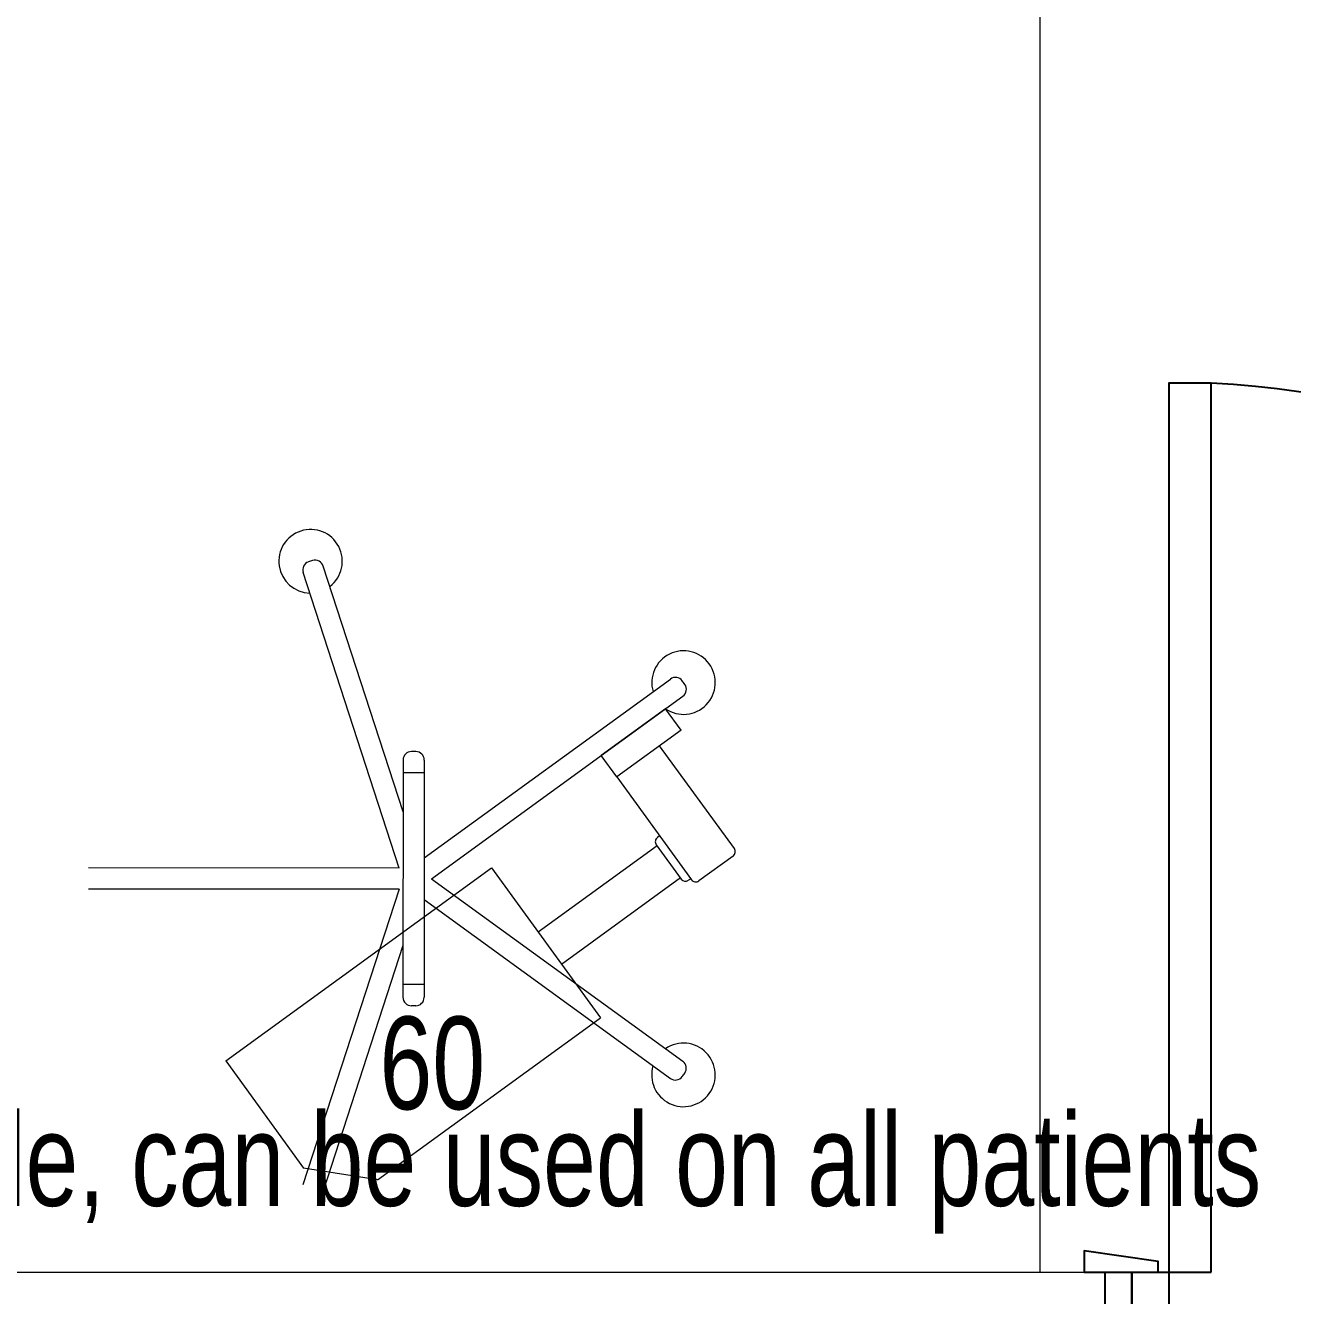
# Model space of a CAD drawing. Header units: millimetres. Extents: x 26027 to 581921, y 7230 to 233891.
# Drawn here: x 482198 to 483394, y 136738 to 137937 of the extents above; entities that cross this region are included whole.
import ezdxf

# ---------------------------------------------------------------- set-up
doc = ezdxf.new("R2010")
doc.units = ezdxf.units.MM
doc.header["$LTSCALE"] = 5
doc.linetypes.add('HIDDEN', pattern=[9.524999999999999, 6.35, -3.175])
doc.layers.add('GE-ARCHITECTURAL_ELEMENTS', color=8, linetype='Continuous')
for name, color, linetype, lineweight in [('Medical Equipment and Furniture', 163, 'Continuous', 0), ('Medical Equipment and Furniture1', 163, 'Continuous', 5), ('Walls', 32, 'Continuous', 5)]:
    doc.layers.add(name, color=color, linetype=linetype, lineweight=lineweight)
doc.layers.add('Wooden Joinery', color=7, linetype='Continuous', lineweight=5, true_color=0xffdcd1)
doc.styles.add('X3G_ENTITY_257CFD', font='swisscl.ttf', dxfattribs={"height": 200})

# ---------------------------------------------------------------- blocks, each defined once
blk = doc.blocks.new('A$C009F45C9')
at = {"layer": 'GE-ARCHITECTURAL_ELEMENTS'}
for p, q in [((844.047512697638, -1650.000000001863), (754.047512697638, -1650.000000001513)), ((844.047512697638, -1670.000000001863), (754.047512697638, -1670.000000001513)), ((724.0475126975216, -1690.000000001397), (724.0475126975216, -1680.000000001397)), ((744.0475126975216, -1690.000000001397), (724.0475126975216, -1690.000000001397)), ((744.0475126975216, -1690.000000001397), (744.0475126975216, -1680.000000001513)), ((884.0475126975216, -1690.000000001979), (844.0475126975216, -1690.000000001746)), ((844.0475126974052, -1700.000000001746), (844.0475126975216, -1690.000000001863)), ((854.0475126975216, -1690.000000001863), (854.0475126975216, -1680.000000001863)), ((874.0475126975216, -1690.000000001979), (874.0475126975216, -1680.000000001979)), ((884.0475126974052, -1700.000000001979), (884.0475126975216, -1690.000000001979)), ((724.0475126971724, -1750.000000001281), (724.0475126971724, -1760.000000001281)), ((744.0475126971724, -1750.000000001397), (724.0475126971724, -1750.000000001281)), ((744.0475126971724, -1750.000000001397), (744.0475126971724, -1760.000000001397)), ((844.0475126972888, -1740.000000001979), (844.0475126971724, -1750.000000001979)), ((884.0475126971724, -1750.000000002212), (844.0475126971724, -1750.000000002095)), ((854.0475126971724, -1750.000000001979), (854.0475126971724, -1760.000000001979)), ((874.0475126971724, -1750.000000002095), (874.0475126971724, -1760.000000002095)), ((884.0475126972888, -1740.000000002212), (884.0475126971724, -1750.000000002212)), ((844.0475126971724, -1770.000000001979), (754.0475126971724, -1770.000000001397)), ((844.0475126970559, -1790.000000001979), (754.0475126970559, -1790.000000001397))]:
    blk.add_line(p, q, dxfattribs=at)
for points in [[(74.99999999708962, -49.99999999935972), (84.99999999708962, -49.99999999935972), (94.99999999674037, 20.00000000087311), (74.99999999674037, 20.0000000007567)], [(-74.99999999662396, -59.99999999965075), (-84.99999999662396, -59.99999999976717), (-94.9999999969732, 10.00000000023283), (-74.9999999969732, 10.00000000034925)], [(74.99999999743886, -99.99999999970896), (914.0470785335638, -99.9999999977299), (914.0470785334473, -59.99999999749707), (74.99999999720603, -59.99999999947613)], [(75.00043416128028, -1700.000000000116), (914.0475126974052, -1700.000000002095), (914.0475126972888, -1740.000000002328), (75.00043416104745, -1740.000000000349)], [(75.00043416128028, -1700.000000000116), (914.0475126974052, -1700.000000002095), (914.0475126972888, -1740.000000002328), (75.00043416104745, -1740.000000000349)], [(-74.99956583278254, -1740.000000000175), (-84.99956583278254, -1740.000000000058), (-94.99956583313178, -1810.000000000058), (-74.99956583313178, -1810.000000000175)], [(75.00043416093104, -1750.000000000466), (85.00043416093104, -1750.000000000466), (95.00043416058179, -1820.000000000698), (75.00043416058179, -1820.000000000582)]]:
    blk.add_lwpolyline(points, close=True, dxfattribs=at)
for points in [[(74.9999999969732, -24.99999999982538), (-74.99999999674037, -25.00000000011642), (-74.99999999685679, -1.164153218269348e-10), (74.99999999685679, 1.746229827404022e-10), (74.9999999969732, -24.99999999982538)], [(74.99999999685679, -24.99999999970896), (74.99999999720603, -59.99999999947613), (34.99999999685679, -59.99999999994179), (34.99999999708962, -69.99999999970896), (-74.99999999662396, -70), (-74.99999999674037, -25.00000000011642), (74.99999999685679, -24.99999999970896)], [(75.0004341606982, -1775.000000000116), (75.00043416104745, -1740.000000000349), (35.00043416069821, -1739.999999999884), (35.00043416093104, -1730.000000000116), (-74.99956583278254, -1729.999999999825), (-74.99956583289895, -1774.999999999709), (75.0004341606982, -1775.000000000116)], [(75.00043416081462, -1775), (-74.99956583289895, -1774.999999999709), (-74.99956583301537, -1799.999999999709), (75.0004341606982, -1800), (75.00043416081462, -1775)]]:
    blk.add_lwpolyline(points, dxfattribs=at)
for centre, radius, start, end in [((74.9995658332482, -59.99999999947613), 840.0000000003492, 270, 357.2705973658222), ((75.00043416093104, -1740.000000000349), 840.0000000003492, 2.729402634177806, 90), ((754.0475126975216, -1680.000000001513), 30, 90, 180), ((844.0475126975216, -1680.000000001863), 30, 0, 90), ((754.0475126975216, -1680.000000001513), 10, 90, 180), ((844.0475126975216, -1680.000000001863), 10, 0, 90), ((754.0475126971724, -1760.000000001397), 30, 180, 270), ((754.0475126971724, -1760.000000001397), 10, 180, 270), ((844.0475126971724, -1760.000000001979), 10, 270, 0), ((844.0475126971724, -1760.000000001979), 30, 270, 0)]:
    blk.add_arc(centre, radius, start, end, dxfattribs=at)
blk = doc.blocks.new('HF12177-P')
for p, q in [((0, 0), (-0.172356073249512, 0.2372277831040526)), ((0, 0), (0.1723560732495408, 0.2372277831040623)), ((-0.0196261050550533, -0.0070130161670328), (-0.1885364131370046, 0.225472078058198)), ((0.0196261050550586, -0.0070130161670328), (0.1885364131370282, 0.2254720780581989)), ((-0.1119999999999948, -0.0070130161670328), (0.1120000000000059, -0.0070130161670328)), ((-0.0999999999999943, -0.0070130161670336), (-0.0999999999999943, -0.0270130161670323)), ((0.1000000000000054, -0.0070130161670336), (0.1000000000000054, -0.0270130161670323)), ((-0.1199999999999939, -0.0150130161670328), (-0.1199999999999957, -0.0190130161670323)), ((0.120000000000005, -0.0150130161670319), (0.120000000000005, -0.0190130161670315)), ((-0.0631375151467193, -0.0270130161670323), (-0.2950583245726665, -0.1023686551157921)), ((-0.0099999999999945, -0.0307768353717535), (-0.2888779846851648, -0.1213897854416945)), ((-0.1119999999999965, -0.0270130161670323), (0.1120000000000059, -0.0270130161670323)), ((-0.0099999999999945, -0.0307768353717535), (-0.0099999999999945, -0.3240065014399303)), ((0.0100000000000051, -0.0307768353717535), (0.0100000000000051, -0.3240065014399303)), ((0.0100000000000051, -0.0307768353717535), (0.2888779846851794, -0.1213897854416901)), ((0.0631375151467357, -0.0270130161670315), (0.2950583245726759, -0.1023686551157867))]:
    blk.add_line(p, q)
for centre, radius, start, end in [((-0.1851523544721125, 0.2378273370610664), 0.03, 325.4712206343755, 286.5287793654765), ((0.1851523544721343, 0.2378273370610664), 0.03, 253.4712206343819, 214.5287793655101), ((-0.1788282092045108, 0.2325255010857132), 0.008, 36.00000000000047, 125.6267349524374), ((0.1788282092045397, 0.232525501085723), 0.008, 54.37326504756317, 143.9999999999995), ((-0.182064277182004, 0.2301743600765382), 0.008, 126.3732650475615, 215.9999999999981), ((1.07e-14, -0.0170130161670334), 0.315, 125.626734952441, 126.3732650475588), ((1.07e-14, -0.0170130161670334), 0.315, 53.6267349524407, 54.37326504755897), ((0.1820642771820293, 0.2301743600765391), 0.008, 323.9999999999943, 53.62673495243742), ((-0.1119999999999948, -0.0150130161670328), 0.008, 90, 180), ((0.1120000000000059, -0.0150130161670328), 0.008, 5.0889e-12, 90), ((-0.1119999999999965, -0.0190130161670323), 0.008, 180, 270), ((0.1120000000000059, -0.0190130161670323), 0.008, 270, 8.472999999999999e-12), ((-0.2995828026329743, -0.1143533693951433), 0.03, 37.47122063443059, 358.5287793655249), ((-0.2925861886176673, -0.1099771072461531), 0.008, 107.9999999999985, 197.6267349524409), ((1.07e-14, -0.0170130161670334), 0.315, 197.6267349524403, 198.3732650475586), ((-0.2913501206401641, -0.1137813333113335), 0.008, 198.3732650475597, 287.9999999999986)]:
    blk.add_arc(centre, radius, start, end)
blk = doc.blocks.new('MONITOR ARM PLAN')
at = {"color": 8, "linetype": 'HIDDEN'}
for p, q in [((0.02499999999997726, -0.4937500000000057, 2.884949923066148e-09), (0.02500000000003411, -0.1837499999999892, 2.884949923283001e-09)), ((0.02500000000003411, -0.1837499999999892, 2.884949923283001e-09), (0.1999999999999886, -0.1837499999999608, 2.939084461879983e-09)), ((0.1999999999999886, -0.4437499999999943, 2.939084461698109e-09), (0.1999999999999886, -0.1837499999999608, 2.939084461879983e-09)), ((0.1999999999999886, -0.4437499999999943, 2.939084461698109e-09), (0.1500000000000341, -0.4937499999999773, 2.923617450635419e-09)), ((0.02499999999997726, -0.4937500000000057, 2.884949923066148e-09), (0.1500000000000341, -0.4937499999999773, 2.923617450635419e-09))]:
    blk.add_line(p, q, dxfattribs=at)
at = {"layer": 'Medical Equipment and Furniture1'}
for p, q in [((0.02500000000003411, 0.03750000000000853), (-5.684341886080801e-14, 0.03750000000000853)), ((-5.684341886080801e-14, 0.03750000000000853), (0, -0.03749999999999432)), ((0.02500000000003411, 0.03750000000000853), (0.02500000000003411, -0.0374999999999801)), ((0.1450000000000387, 0.01250000000003126), (0.02500000000003411, 0.01250000000000284)), ((0.1500000000000341, 0.007499999999993179), (0.1500000000000341, -0.03249999999997044)), ((0.02500000000003411, -0.0374999999999801), (0, -0.03749999999999432)), ((0.02500000000003411, -0.0374999999999801), (0.1450000000000387, -0.03749999999996589)), ((0.09375, -0.0374999999999801), (0.09375, -0.04000000000000625)), ((0.0987500000000523, -0.04499999999998749), (0.1387500000000159, -0.04499999999998749)), ((0.1000000000000227, -0.04499999999998749), (0.0999999999999659, -0.183749999999975)), ((0.1375000000000455, -0.04499999999997328), (0.1374999999999886, -0.1837499999999608)), ((0.1437500000000114, -0.03750000000002274), (0.1437500000000114, -0.03999999999999204))]:
    blk.add_line(p, q, dxfattribs=at)
for centre, start, end in [((0.1450000000000387, 0.0075000000000216, -3.499747055762833e-09), 0, 90), ((0.1450000000000387, -0.03249999999998465), 270, 0), ((0.09874999999999545, -0.03999999999997783), 179.9999999999968, 270), ((0.1387500000000159, -0.03999999999999204), 270, 359.9999999999968)]:
    blk.add_arc(centre, 0.005, start, end, dxfattribs=at)

msp = doc.modelspace()

# ---------------------------------------------------------------- linework, layer by layer
at = {"layer": 'Medical Equipment and Furniture'}
msp.add_line((483155.8124129749, 139260.266489652, 2.361868639520636), (483155.8124129749, 136760.266489652, 2.361868639520636), dxfattribs=at)
msp.add_line((483155.8124129749, 139260.266489652, 2.361868639520636), (483155.8124129749, 136760.266489652, 2.361868639520636), dxfattribs=at)
at = {"layer": 'Walls'}
msp.add_line((483217.5808632693, 136610.2664896604, -5.890052223733733e-07), (483217.5808632697, 136760.2664896604, -5.890052223733733e-07), dxfattribs=at)
at = {"layer": 'Walls', "elevation": 2.361868934011321}
msp.add_lwpolyline([(474665.8124129754, 141876.5817446313), (474665.8124129754, 136760.2664896601), (483197.5808632688, 136760.2664896601)], dxfattribs=at)

# ---------------------------------------------------------------- block references
at = {"layer": 'Medical Equipment and Furniture', "extrusion": (-1.926890227025498e-13, -1.394047920958279e-12, -1), "xscale": -1000, "yscale": 1000, "zscale": -1000, "rotation": 90.01496832471715}
msp.add_blockref('HF12177-P', (-482581.5113348942, 137131.628647041, -2.361869512948286), dxfattribs=at)
at = {"layer": 'Medical Equipment and Furniture', "xscale": 1000, "yscale": 1000, "zscale": 1000, "rotation": 305.9850316752795}
msp.add_blockref('MONITOR ARM PLAN', (482772.032079814, 137269.9740390298, 2.361869539928274), dxfattribs=at)
at = {"layer": 'Wooden Joinery', "rotation": 89.99999999999993}
msp.add_blockref('A$C009F45C9', (483217.5808632695, 136685.2660554964, -5.890052223733733e-07), dxfattribs=at)

# ---------------------------------------------------------------- texts
at = {"layer": 'Medical Equipment and Furniture', "insert": (482582.1884167653, 137001.4281659471, 2.361869228554826), "char_height": 87.47307164393662, "attachment_point": 2, "style": 'X3G_ENTITY_257CFD'}
msp.add_mtext('60', dxfattribs=at)
at = {"layer": 'Medical Equipment and Furniture', "color": 1, "insert": (482567.1582185538, 136910.2359703132, 2.361868050501785), "char_height": 87.47307164393663, "width": 3260.53706408931, "attachment_point": 2, "style": 'X3G_ENTITY_257CFD'}
msp.add_mtext('60 is mobile, can be used on all patients', dxfattribs=at)

doc.saveas('drawing.dxf')
